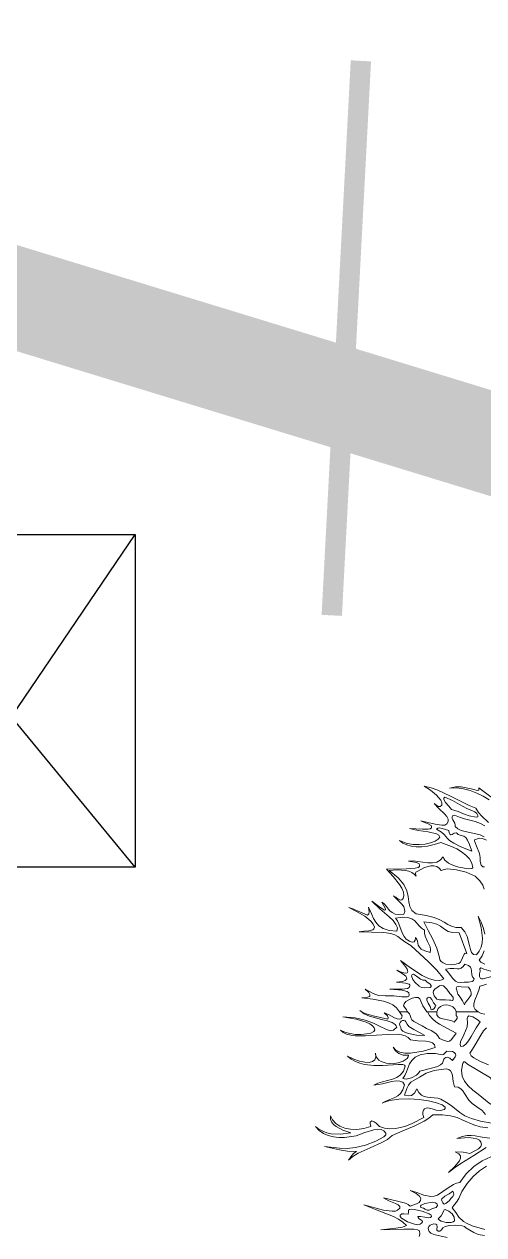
# Model space of a CAD drawing. Header units: inches. Extents: x -340059099 to 1458168, y 1119167 to 1294232938.
# Drawn here: x 470881 to 471108, y 2616710 to 2617306 of the extents above; entities that cross this region are included whole.
import ezdxf

# ---------------------------------------------------------------- set-up
doc = ezdxf.new("R2010")
doc.units = ezdxf.units.IN
doc.header["$MEASUREMENT"] = 0
doc.layers.add('Text', color=7, linetype='Continuous')
doc.layers.add('TREE', color=3, linetype='Continuous', lineweight=15)

# ---------------------------------------------------------------- blocks, each defined once
blk = doc.blocks.new('tree2')
at = {"layer": 'TREE'}
for points in [[(5206.823, 5948.3268), (5206.7525, 5948.3797), (5206.7525, 5948.3736), (5206.7482, 5948.372), (5206.7291, 5948.3767), (5206.6998, 5948.3828), (5206.6826, 5948.3828), (5206.665, 5948.3788), (5206.6857, 5948.3801), (5206.7063, 5948.3776), (5206.7269, 5948.372), (5206.7466, 5948.3643), (5206.7657, 5948.3548), (5206.7836, 5948.3437)], [(5206.7814, 5948.2763), (5206.7605, 5948.2957), (5206.7516, 5948.3065), (5206.7439, 5948.3194), (5206.7238, 5948.3268), (5206.7051, 5948.3357), (5206.6678, 5948.3551), (5206.6299, 5948.373), (5206.6096, 5948.3797), (5206.5883, 5948.3847), (5206.6074, 5948.3727), (5206.6256, 5948.3582), (5206.6385, 5948.3428), (5206.6416, 5948.3354), (5206.6416, 5948.3286), (5206.6367, 5948.3237), (5206.6308, 5948.3246), (5206.6185, 5948.3336), (5206.6327, 5948.3178), (5206.6496, 5948.3018), (5206.6564, 5948.2941), (5206.6607, 5948.2864), (5206.661, 5948.279), (5206.6567, 5948.272), (5206.6502, 5948.2686), (5206.6419, 5948.2677), (5206.6219, 5948.2707), (5206.6, 5948.2766), (5206.5791, 5948.2812), (5206.5893, 5948.2763), (5206.6007, 5948.2717), (5206.6093, 5948.2667), (5206.6108, 5948.2637), (5206.6102, 5948.2603), (5206.6068, 5948.2575), (5206.601, 5948.2559), (5206.5837, 5948.2559), (5206.5443, 5948.2578), (5206.5711, 5948.2526), (5206.601, 5948.2479), (5206.6253, 5948.2421), (5206.6327, 5948.2378), (5206.6358, 5948.2322), (5206.6308, 5948.2264), (5206.6213, 5948.2205), (5206.6081, 5948.2153), (5206.592, 5948.2116), (5206.5739, 5948.2098), (5206.5545, 5948.2104), (5206.5345, 5948.2141), (5206.5151, 5948.2218), (5206.5246, 5948.2144), (5206.5363, 5948.2088), (5206.5496, 5948.2051), (5206.5646, 5948.2033), (5206.5813, 5948.2033), (5206.5991, 5948.2054), (5206.6182, 5948.2098), (5206.6382, 5948.2162), (5206.6703, 5948.2042), (5206.6863, 5948.1968), (5206.701, 5948.1882), (5206.714, 5948.1783), (5206.7245, 5948.1673), (5206.7315, 5948.1546), (5206.7346, 5948.1405), (5206.7312, 5948.138), (5206.7217, 5948.1374), (5206.6924, 5948.1423), (5206.6761, 5948.1476), (5206.6616, 5948.1546), (5206.6505, 5948.1633), (5206.6472, 5948.1679), (5206.6453, 5948.1731), (5206.637, 5948.1629), (5206.6265, 5948.1574), (5206.6139, 5948.1552), (5206.5997, 5948.1556), (5206.5699, 5948.1596), (5206.5554, 5948.1608), (5206.5418, 5948.1605), (5206.5653, 5948.1559), (5206.5736, 5948.1519), (5206.5751, 5948.1485), (5206.5745, 5948.1442), (5206.5702, 5948.1414), (5206.5619, 5948.1395), (5206.5357, 5948.1377), (5206.4756, 5948.1358), (5206.4953, 5948.114), (5206.5144, 5948.0906), (5206.5215, 5948.0789), (5206.5265, 5948.0675), (5206.528, 5948.0576), (5206.5255, 5948.0481), (5206.5218, 5948.0447), (5206.5184, 5948.0438), (5206.5111, 5948.0466), (5206.504, 5948.0521), (5206.4966, 5948.0561), (5206.5101, 5948.0432), (5206.5228, 5948.0302), (5206.5274, 5948.0235), (5206.5301, 5948.0164), (5206.5305, 5948.0093), (5206.528, 5948.0016), (5206.5129, 5948.0001), (5206.5018, 5948.0016), (5206.4929, 5948.0059), (5206.4861, 5948.0118), (5206.475, 5948.0256), (5206.4692, 5948.0324), (5206.4618, 5948.0376), (5206.4726, 5948.0176), (5206.4729, 5948.0139), (5206.4698, 5948.0136), (5206.4556, 5948.0225), (5206.4322, 5948.0407), (5206.4562, 5948.0173), (5206.4836, 5947.9933), (5206.4953, 5947.9819), (5206.504, 5947.9705), (5206.5083, 5947.96), (5206.5071, 5947.9505), (5206.4836, 5947.9526), (5206.4661, 5947.9582), (5206.4532, 5947.9665), (5206.4436, 5947.977), (5206.4368, 5947.9887), (5206.4316, 5948.0004), (5206.4221, 5948.0222), (5206.4242, 5948.0084), (5206.423, 5948.0025), (5206.419, 5947.9985), (5206.3913, 5948.0108), (5206.3774, 5948.0167), (5206.3626, 5948.0213), (5206.3882, 5948.0087), (5206.4113, 5947.9954), (5206.4291, 5947.98), (5206.4353, 5947.9714), (5206.4393, 5947.9619), (5206.4378, 5947.9573), (5206.4344, 5947.9542), (5206.4224, 5947.9514), (5206.4076, 5947.9502), (5206.3943, 5947.9483), (5206.4682, 5947.9459), (5206.4883, 5947.9434), (5206.5012, 5947.9394), (5206.5101, 5947.9345), (5206.5191, 5947.9274), (5206.5308, 5947.9185), (5206.5489, 5947.9074), (5206.6019, 5947.8581), (5206.6271, 5947.8335), (5206.6475, 5947.8079), (5206.6413, 5947.8042), (5206.6342, 5947.8024), (5206.6185, 5947.803), (5206.6013, 5947.8082), (5206.5831, 5947.8175), (5206.5474, 5947.8409), (5206.5181, 5947.8624), (5206.5329, 5947.8442), (5206.5375, 5947.8362), (5206.5397, 5947.8298), (5206.5381, 5947.8258), (5206.5326, 5947.8245), (5206.5225, 5947.8267), (5206.5071, 5947.8335), (5206.5255, 5947.8215), (5206.5335, 5947.8153), (5206.5357, 5947.8119), (5206.5366, 5947.8079), (5206.532, 5947.8021), (5206.524, 5947.799), (5206.5058, 5947.7977), (5206.5326, 5947.7941), (5206.5434, 5947.7916), (5206.5459, 5947.7894), (5206.5459, 5947.7864), (5206.5437, 5947.782), (5206.5388, 5947.779), (5206.5228, 5947.7765), (5206.4855, 5947.7762), (5206.5225, 5947.7734), (5206.5378, 5947.7691), (5206.5425, 5947.7651), (5206.5437, 5947.7596), (5206.5428, 5947.7553), (5206.5385, 5947.7531), (5206.5218, 5947.7537), (5206.4981, 5947.7565), (5206.4713, 5947.7568), (5206.4513, 5947.7577), (5206.4353, 5947.7633), (5206.4119, 5947.7768), (5206.4227, 5947.7667), (5206.4258, 5947.7608), (5206.4261, 5947.7543), (5206.4144, 5947.7516), (5206.4014, 5947.7509), (5206.4344, 5947.7466), (5206.467, 5947.7405), (5206.4818, 5947.7355), (5206.495, 5947.7291), (5206.5061, 5947.7202), (5206.5144, 5947.7088), (5206.5391, 5947.7088), (5206.5357, 5947.7149), (5206.5311, 5947.7211), (5206.5268, 5947.7266), (5206.5283, 5947.7328), (5206.5341, 5947.7392), (5206.5428, 5947.7448), (5206.5529, 5947.7494), (5206.5628, 5947.7516), (5206.5708, 5947.7512), (5206.576, 5947.7472), (5206.5843, 5947.7269), (5206.597, 5947.7088), (5206.6265, 5947.7088), (5206.6308, 5947.7183), (5206.6379, 5947.7248), (5206.6469, 5947.7282), (5206.6564, 5947.7291), (5206.6656, 5947.7275), (5206.6743, 5947.7232), (5206.681, 5947.7171), (5206.6853, 5947.7088), (5206.7503, 5947.7088), (5206.7417, 5947.7152), (5206.738, 5947.7232), (5206.738, 5947.7328), (5206.7408, 5947.7436), (5206.7494, 5947.7654), (5206.7534, 5947.7762), (5206.7556, 5947.7857), (5206.7666, 5947.7885), (5206.775, 5947.7916)], [(5206.7445, 5948.2917), (5206.7235, 5948.2957), (5206.7069, 5948.3018), (5206.6906, 5948.3089), (5206.6703, 5948.3148), (5206.6626, 5948.3249), (5206.653, 5948.3357), (5206.6472, 5948.3452), (5206.6472, 5948.3493), (5206.6502, 5948.3526), (5206.6736, 5948.3425), (5206.6949, 5948.3299), (5206.7165, 5948.3178), (5206.7405, 5948.3083), (5206.7469, 5948.3028), (5206.7497, 5948.2972), (5206.7491, 5948.2929), (5206.7445, 5948.2917)], [(5206.7685, 5948.2335), (5206.7562, 5948.239), (5206.7439, 5948.2424), (5206.7204, 5948.2467), (5206.6992, 5948.2522), (5206.69, 5948.2572), (5206.6817, 5948.2643), (5206.6817, 5948.2692), (5206.6801, 5948.2741), (5206.6746, 5948.284), (5206.6724, 5948.2886), (5206.6721, 5948.2923), (5206.6739, 5948.2957), (5206.6795, 5948.2978), (5206.6943, 5948.292), (5206.71, 5948.2874), (5206.742, 5948.2787), (5206.7571, 5948.2735), (5206.7709, 5948.2661)], [(5206.7312, 5948.1901), (5206.6986, 5948.2036), (5206.6773, 5948.2138), (5206.665, 5948.2218), (5206.6582, 5948.2282), (5206.649, 5948.2399), (5206.6407, 5948.247), (5206.6259, 5948.2563), (5206.6293, 5948.259), (5206.6333, 5948.26), (5206.6425, 5948.2584), (5206.6527, 5948.2547), (5206.6623, 5948.2522), (5206.6638, 5948.2449), (5206.666, 5948.2409), (5206.6687, 5948.2396), (5206.6721, 5948.2402), (5206.6789, 5948.2439), (5206.6853, 5948.2455), (5206.6909, 5948.2406), (5206.6964, 5948.2381), (5206.7075, 5948.235), (5206.7131, 5948.231), (5206.7189, 5948.2233), (5206.7248, 5948.2101), (5206.7312, 5948.1901)], [(5206.7697, 5948.1436), (5206.7642, 5948.1436), (5206.7596, 5948.1479), (5206.7568, 5948.1589), (5206.7565, 5948.1713), (5206.754, 5948.1833), (5206.7457, 5948.2051), (5206.7399, 5948.2208), (5206.7405, 5948.2248), (5206.7451, 5948.2261), (5206.7534, 5948.2292), (5206.7639, 5948.2282), (5206.7756, 5948.2233)], [(5206.7451, 5947.8797), (5206.7365, 5947.8806), (5206.7309, 5947.8861), (5206.7272, 5947.8954), (5206.7245, 5947.9071), (5206.7171, 5947.9345), (5206.7103, 5947.9486), (5206.6998, 5947.9613), (5206.6835, 5947.9616), (5206.6706, 5947.965), (5206.6598, 5947.9702), (5206.6487, 5947.977), (5206.6355, 5947.9844), (5206.6182, 5947.9914), (5206.5951, 5947.9976), (5206.5643, 5948.0019), (5206.5517, 5948.0124), (5206.5452, 5948.0244), (5206.5428, 5948.0382), (5206.5406, 5948.0539), (5206.5366, 5948.0709), (5206.5277, 5948.09), (5206.5107, 5948.1103), (5206.4833, 5948.1322), (5206.5089, 5948.134), (5206.5323, 5948.1325), (5206.5425, 5948.1303), (5206.5514, 5948.1266), (5206.5588, 5948.1217), (5206.5643, 5948.1155), (5206.564, 5948.1195), (5206.5631, 5948.1232), (5206.5637, 5948.1272), (5206.5693, 5948.1306), (5206.5893, 5948.1414), (5206.609, 5948.1466), (5206.6179, 5948.1466), (5206.6262, 5948.1442), (5206.6336, 5948.1395), (5206.6398, 5948.1322), (5206.6481, 5948.1355), (5206.6589, 5948.1368), (5206.6857, 5948.1346), (5206.7149, 5948.1272), (5206.7417, 5948.1155), (5206.7559, 5948.1011), (5206.7645, 5948.0881), (5206.7688, 5948.0761)], [(5206.77, 5947.8516), (5206.7583, 5947.8575), (5206.7534, 5947.8633), (5206.7623, 5947.8769), (5206.7685, 5947.8917)], [(5206.7709, 5947.9412), (5206.7663, 5947.9588), (5206.7596, 5947.977), (5206.75, 5947.9951), (5206.7599, 5947.9616), (5206.7636, 5947.9299), (5206.7626, 5947.9154), (5206.7593, 5947.9021), (5206.7534, 5947.8901), (5206.7451, 5947.8797)], [(5206.6062, 5947.8864), (5206.5905, 5947.8917), (5206.58, 5947.8969), (5206.5742, 5947.9028), (5206.5711, 5947.9083), (5206.5686, 5947.9203), (5206.5668, 5947.9259), (5206.5628, 5947.9317), (5206.5616, 5947.9231), (5206.5582, 5947.9185), (5206.5526, 5947.9178), (5206.5443, 5947.92), (5206.5348, 5947.9268), (5206.5283, 5947.9348), (5206.5234, 5947.9434), (5206.5197, 5947.953), (5206.5132, 5947.972), (5206.5089, 5947.9813), (5206.5031, 5947.9896), (5206.524, 5947.9927), (5206.5397, 5947.9914), (5206.5517, 5947.9874), (5206.5603, 5947.9813), (5206.5739, 5947.9662), (5206.581, 5947.9591), (5206.5896, 5947.9533), (5206.5893, 5947.944), (5206.5914, 5947.9354), (5206.5991, 5947.9191), (5206.6062, 5947.9034), (5206.6074, 5947.8951), (5206.6062, 5947.8864)], [(5206.5877, 5947.9785), (5206.6114, 5947.9757), (5206.6271, 5947.9711), (5206.6379, 5947.9656), (5206.6453, 5947.9597), (5206.6521, 5947.9542), (5206.661, 5947.9493), (5206.6736, 5947.9462), (5206.6934, 5947.9449), (5206.7168, 5947.8831), (5206.7115, 5947.8843), (5206.7081, 5947.8818), (5206.7035, 5947.8704), (5206.6977, 5947.8575), (5206.693, 5947.8535), (5206.6866, 5947.8529), (5206.6792, 5947.8501), (5206.6709, 5947.8492), (5206.6533, 5947.8516), (5206.6456, 5947.855), (5206.6395, 5947.8593), (5206.6355, 5947.8649), (5206.6345, 5947.8713), (5206.6268, 5947.8994), (5206.6148, 5947.9262), (5206.6007, 5947.9523), (5206.5877, 5947.9785)], [(5206.6666, 5947.8381), (5206.6776, 5947.8387), (5206.6884, 5947.8372), (5206.694, 5947.8375), (5206.6995, 5947.8396), (5206.7051, 5947.8442), (5206.7109, 5947.8519), (5206.7214, 5947.8476), (5206.7272, 5947.8427), (5206.73, 5947.8375), (5206.7309, 5947.8316), (5206.7315, 5947.8199), (5206.7334, 5947.8138), (5206.7383, 5947.8076), (5206.7362, 5947.8027), (5206.7325, 5947.7996), (5206.7214, 5947.7974), (5206.7088, 5947.7977), (5206.697, 5947.7968), (5206.689, 5947.7977), (5206.6829, 5947.8002), (5206.6733, 5947.8091), (5206.6656, 5947.8202), (5206.6573, 5947.8304), (5206.6533, 5947.8341), (5206.6539, 5947.8369), (5206.6666, 5947.8381)], [(5206.6068, 5947.7814), (5206.5887, 5947.7805), (5206.5806, 5947.782), (5206.5733, 5947.7854), (5206.5603, 5947.7971), (5206.5551, 5947.8058), (5206.5505, 5947.8165), (5206.5529, 5947.8205), (5206.5563, 5947.8211), (5206.5656, 5947.815), (5206.5776, 5947.8064), (5206.5843, 5947.8036), (5206.5917, 5947.803), (5206.5976, 5947.7977), (5206.6053, 5947.7925), (5206.6099, 5947.7873), (5206.6096, 5947.7845), (5206.6068, 5947.7814)], [(5206.7673, 5947.8366), (5206.7888, 5947.8301), (5206.7977, 5947.8264), (5206.7996, 5947.8242), (5206.7996, 5947.8211), (5206.799, 5947.8187), (5206.7965, 5947.8165), (5206.7873, 5947.8132), (5206.7657, 5947.8076), (5206.7608, 5947.807), (5206.7574, 5947.8082), (5206.754, 5947.8141), (5206.7543, 5947.8224), (5206.7568, 5947.8304), (5206.7559, 5947.8375), (5206.758, 5947.8402), (5206.7617, 5947.8396), (5206.7673, 5947.8366)], [(5206.665, 5947.7433), (5206.653, 5947.7448), (5206.6432, 5947.7442), (5206.6348, 5947.7442), (5206.6268, 5947.7463), (5206.6182, 5947.7568), (5206.6154, 5947.767), (5206.617, 5947.7719), (5206.6207, 5947.7768), (5206.6345, 5947.7861), (5206.641, 5947.7876), (5206.6469, 5947.7861), (5206.657, 5947.7765), (5206.666, 5947.7636), (5206.6758, 5947.7525), (5206.6758, 5947.7448), (5206.6727, 5947.7429), (5206.6684, 5947.7439), (5206.665, 5947.7433)], [(5206.6863, 5947.7737), (5206.6841, 5947.7799), (5206.6866, 5947.7836), (5206.6921, 5947.7848), (5206.6998, 5947.7836), (5206.7214, 5947.783), (5206.7278, 5947.774), (5206.73, 5947.766), (5206.7291, 5947.7593), (5206.7257, 5947.7531), (5206.7161, 5947.7417), (5206.7118, 5947.7359), (5206.7094, 5947.7294), (5206.7035, 5947.742), (5206.6964, 5947.7522), (5206.6897, 5947.762), (5206.6863, 5947.7737)], [(5206.5991, 5947.7509), (5206.6031, 5947.7525), (5206.6062, 5947.7516), (5206.6114, 5947.7451), (5206.6164, 5947.7355), (5206.6238, 5947.7278), (5206.6219, 5947.7232), (5206.6188, 5947.7189), (5206.6145, 5947.7158), (5206.6099, 5947.7143), (5206.6065, 5947.7245), (5206.601, 5947.7346), (5206.597, 5947.7436), (5206.597, 5947.7476), (5206.5991, 5947.7509)], [(5206.5736, 5947.0347), (5206.576, 5947.0418), (5206.5748, 5947.0519), (5206.5686, 5947.055), (5206.5579, 5947.0569), (5206.5274, 5947.0572), (5206.4584, 5947.0547), (5206.5034, 5947.0602), (5206.5234, 5947.0633), (5206.5357, 5947.0676), (5206.5252, 5947.0781), (5206.5117, 5947.0873), (5206.4963, 5947.095), (5206.479, 5947.1024), (5206.4427, 5947.1157), (5206.4082, 5947.1301), (5206.467, 5947.1141), (5206.4929, 5947.1108), (5206.5027, 5947.1114), (5206.5092, 5947.1144), (5206.5154, 5947.12), (5206.5154, 5947.1249), (5206.5107, 5947.1295), (5206.5031, 5947.1338), (5206.483, 5947.1421), (5206.467, 5947.1508), (5206.5123, 5947.1403), (5206.5326, 5947.1345), (5206.5406, 5947.1308), (5206.5465, 5947.1264), (5206.5656, 5947.1326), (5206.5733, 5947.1372), (5206.5779, 5947.1425), (5206.5791, 5947.1489), (5206.5748, 5947.156), (5206.5643, 5947.1643), (5206.5465, 5947.1733), (5206.5671, 5947.1671), (5206.5877, 5947.1594), (5206.6084, 5947.1551), (5206.6188, 5947.1557), (5206.629, 5947.1588), (5206.6447, 5947.1696), (5206.6604, 5947.1813), (5206.6767, 5947.1911), (5206.6857, 5947.1948), (5206.6955, 5947.1973), (5206.7143, 5947.2231), (5206.7374, 5947.2447), (5206.7626, 5947.2619), (5206.7882, 5947.2743)], [(5206.7743, 5947.302), (5206.7371, 5947.278), (5206.6986, 5947.2542), (5206.6795, 5947.2413), (5206.6613, 5947.2265), (5206.6804, 5947.2453), (5206.6949, 5947.2619), (5206.698, 5947.2696), (5206.6977, 5947.2767), (5206.6924, 5947.2829), (5206.682, 5947.2887), (5206.7054, 5947.2875), (5206.7165, 5947.2863), (5206.7257, 5947.2835), (5206.7429, 5947.2927), (5206.7512, 5947.2977), (5206.758, 5947.3044), (5206.7602, 5947.3118), (5206.7586, 5947.3183), (5206.754, 5947.3235), (5206.7463, 5947.3275), (5206.7352, 5947.3303), (5206.7217, 5947.3315), (5206.6863, 5947.3285), (5206.7029, 5947.3346), (5206.7171, 5947.3374), (5206.7297, 5947.338), (5206.7411, 5947.3368), (5206.7623, 5947.3328), (5206.7851, 5947.3303)], [(5206.7799, 5947.3605), (5206.7568, 5947.3642), (5206.7377, 5947.37), (5206.7044, 5947.3842), (5206.6872, 5947.3913), (5206.6675, 5947.3965), (5206.6435, 5947.3999), (5206.6142, 5947.4002), (5206.6025, 5947.39), (5206.589, 5947.3811), (5206.5582, 5947.3657), (5206.5246, 5947.3522), (5206.4926, 5947.3377), (5206.4784, 5947.3263), (5206.4621, 5947.3168), (5206.4267, 5947.3007), (5206.391, 5947.2847), (5206.3749, 5947.2752), (5206.3614, 5947.2638), (5206.3722, 5947.2783), (5206.378, 5947.285), (5206.3854, 5947.29), (5206.3586, 5947.2906), (5206.3349, 5947.2946), (5206.2897, 5947.3044), (5206.3349, 5947.2998), (5206.358, 5947.2989), (5206.3833, 5947.3023), (5206.4125, 5947.3087), (5206.4439, 5947.3205), (5206.4676, 5947.334), (5206.4735, 5947.3402), (5206.4738, 5947.3451), (5206.4676, 5947.3522), (5206.4596, 5947.3555), (5206.4492, 5947.3565), (5206.4375, 5947.3549), (5206.4113, 5947.3469), (5206.3845, 5947.3368), (5206.3494, 5947.3315), (5206.3328, 5947.3315), (5206.3164, 5947.3334), (5206.301, 5947.3374), (5206.2869, 5947.3435), (5206.2739, 5947.3528), (5206.2626, 5947.3648), (5206.2733, 5947.3571), (5206.2847, 5947.3506), (5206.2967, 5947.346), (5206.3097, 5947.3429), (5206.3377, 5947.3414), (5206.3688, 5947.346), (5206.3448, 5947.354), (5206.3244, 5947.3645), (5206.3164, 5947.371), (5206.3106, 5947.3783), (5206.3075, 5947.387), (5206.3075, 5947.3968), (5206.3137, 5947.3845), (5206.3235, 5947.374), (5206.3358, 5947.3657), (5206.3509, 5947.3599), (5206.3682, 5947.3565), (5206.3873, 5947.3562), (5206.4076, 5947.3586), (5206.4291, 5947.3648), (5206.427, 5947.3737), (5206.427, 5947.3777), (5206.4313, 5947.3814), (5206.4387, 5947.3786), (5206.4445, 5947.3743), (5206.455, 5947.3648), (5206.4698, 5947.3602), (5206.4855, 5947.358), (5206.5018, 5947.3586), (5206.5188, 5947.3614), (5206.5357, 5947.3666), (5206.5529, 5947.3734), (5206.5874, 5947.3919), (5206.585, 5947.4011), (5206.585, 5947.4082), (5206.5865, 5947.4138), (5206.5899, 5947.4178), (5206.5945, 5947.4199), (5206.6, 5947.4205), (5206.6124, 5947.4178), (5206.6244, 5947.4141), (5206.6379, 5947.4131), (5206.6484, 5947.4156), (5206.6512, 5947.4187), (5206.6518, 5947.423), (5206.6429, 5947.4298), (5206.6253, 5947.4359), (5206.6016, 5947.4415), (5206.5733, 5947.4455), (5206.5434, 5947.4473), (5206.5132, 5947.4464), (5206.4855, 5947.4424), (5206.4732, 5947.439), (5206.4624, 5947.4344), (5206.4713, 5947.4402), (5206.4809, 5947.4442), (5206.5003, 5947.4513), (5206.5095, 5947.4563), (5206.5178, 5947.4636), (5206.5246, 5947.4747), (5206.5295, 5947.4898), (5206.5243, 5947.4975), (5206.516, 5947.5009), (5206.5049, 5947.5015), (5206.492, 5947.4997), (5206.4636, 5947.4929), (5206.4375, 5947.4889), (5206.4501, 5947.4947), (5206.4642, 5947.4991), (5206.4935, 5947.5064), (5206.5067, 5947.5117), (5206.5181, 5947.5194), (5206.5268, 5947.5305), (5206.532, 5947.5459), (5206.5295, 5947.5489), (5206.5249, 5947.5505), (5206.5104, 5947.5511), (5206.4652, 5947.5477), (5206.4378, 5947.5474), (5206.4097, 5947.5508), (5206.3962, 5947.5545), (5206.3826, 5947.5597), (5206.3703, 5947.5668), (5206.3586, 5947.576), (5206.3774, 5947.5668), (5206.395, 5947.5606), (5206.4107, 5947.5573), (5206.4239, 5947.5569), (5206.4341, 5947.5594), (5206.4408, 5947.5649), (5206.4439, 5947.5733), (5206.4424, 5947.5843), (5206.4439, 5947.576), (5206.4476, 5947.5693), (5206.4529, 5947.5637), (5206.4593, 5947.5594), (5206.475, 5947.5542), (5206.4929, 5947.5529), (5206.5107, 5947.5554), (5206.5261, 5947.5609), (5206.5372, 5947.569), (5206.5403, 5947.5736), (5206.5418, 5947.5785), (5206.5255, 5947.5788), (5206.5123, 5947.5834), (5206.5024, 5947.5917), (5206.4953, 5947.6022), (5206.5034, 5947.5933), (5206.5154, 5947.5877), (5206.5305, 5947.585), (5206.5477, 5947.585), (5206.5853, 5947.5905), (5206.6216, 5947.6013), (5206.6195, 5947.6099), (5206.6133, 5947.6154), (5206.6047, 5947.6188), (5206.5939, 5947.6207), (5206.5696, 5947.6219), (5206.5474, 5947.625), (5206.5409, 5947.6318), (5206.532, 5947.6367), (5206.5209, 5947.6398), (5206.5083, 5947.6413), (5206.4787, 5947.641), (5206.4461, 5947.6389), (5206.4131, 5947.6364), (5206.3823, 5947.6367), (5206.3685, 5947.6382), (5206.3562, 5947.6416), (5206.346, 5947.6466), (5206.338, 5947.6536), (5206.3506, 5947.6472), (5206.366, 5947.6432), (5206.383, 5947.641), (5206.4002, 5947.6407), (5206.4159, 5947.6422), (5206.4288, 5947.645), (5206.4375, 5947.6493), (5206.4408, 5947.6546), (5206.4387, 5947.6607), (5206.4338, 5947.6666), (5206.4258, 5947.6721), (5206.415, 5947.6773), (5206.3851, 5947.6866), (5206.3445, 5947.6934), (5206.3814, 5947.6909), (5206.4119, 5947.6838), (5206.4368, 5947.6743), (5206.4572, 5947.6644), (5206.4735, 5947.6564), (5206.4864, 5947.6518), (5206.4972, 5947.6533), (5206.5064, 5947.6623), (5206.5052, 5947.6669), (5206.5021, 5947.6706), (5206.4923, 5947.6767), (5206.4781, 5947.6813), (5206.4612, 5947.6857), (5206.4251, 5947.6952), (5206.4088, 5947.7026), (5206.3959, 5947.7125), (5206.4048, 5947.7066), (5206.4147, 5947.7023), (5206.4359, 5947.6961), (5206.4797, 5947.6869), (5206.4806, 5947.6912), (5206.4784, 5947.6964), (5206.4689, 5947.706), (5206.4815, 5947.7001), (5206.4994, 5947.6906), (5206.5077, 5947.6875), (5206.5151, 5947.6866), (5206.5203, 5947.689), (5206.5225, 5947.6964), (5206.5188, 5947.7029), (5206.5144, 5947.7088), (5206.5391, 5947.7088), (5206.5443, 5947.7026), (5206.5468, 5947.6977), (5206.5492, 5947.689), (5206.5517, 5947.6847), (5206.5572, 5947.6798), (5206.5828, 5947.6663), (5206.5957, 5947.6586), (5206.6099, 5947.6524), (5206.6235, 5947.6435), (5206.6293, 5947.637), (5206.6342, 5947.6284), (5206.6481, 5947.6228), (5206.6592, 5947.6198), (5206.6647, 5947.621), (5206.6706, 5947.6253), (5206.6844, 5947.6444), (5206.6345, 5947.6712), (5206.6235, 5947.6786), (5206.6133, 5947.6872), (5206.6047, 5947.6971), (5206.5985, 5947.7088), (5206.6268, 5947.7088), (5206.6271, 5947.6998), (5206.6305, 5947.6937), (5206.637, 5947.6897), (5206.645, 5947.6872), (5206.6632, 5947.6838), (5206.6715, 5947.6813), (5206.6786, 5947.6773), (5206.6875, 5947.6887), (5206.6875, 5947.6934), (5206.6847, 5947.6977), (5206.6847, 5947.7088), (5206.7503, 5947.7088), (5206.7596, 5947.7035), (5206.77, 5947.7011)], [(5206.6983, 5947.605), (5206.706, 5947.6059), (5206.714, 5947.6121), (5206.722, 5947.6219), (5206.7297, 5947.6342), (5206.7445, 5947.6601), (5206.7568, 5947.6786), (5206.7472, 5947.686), (5206.7343, 5947.6934), (5206.7229, 5947.6961), (5206.7192, 5947.694), (5206.7177, 5947.6887), (5206.7189, 5947.6761), (5206.7171, 5947.6635), (5206.7128, 5947.6512), (5206.7072, 5947.6395), (5206.6977, 5947.6191), (5206.6961, 5947.6111), (5206.6983, 5947.605)], [(5206.5905, 5947.6376), (5206.5745, 5947.6469), (5206.5575, 5947.6552), (5206.5428, 5947.665), (5206.5372, 5947.6712), (5206.5338, 5947.6786), (5206.5314, 5947.6817), (5206.5277, 5947.6829), (5206.5237, 5947.6823), (5206.52, 5947.6804), (5206.5169, 5947.677), (5206.5151, 5947.6724), (5206.5154, 5947.6675), (5206.5184, 5947.6616), (5206.52, 5947.6558), (5206.5246, 5947.6509), (5206.5323, 5947.6466), (5206.5418, 5947.6432), (5206.5653, 5947.6385), (5206.5905, 5947.6376)], [(5206.7756, 5947.6601), (5206.7663, 5947.6512), (5206.758, 5947.6389), (5206.742, 5947.6099), (5206.7337, 5947.5964), (5206.7251, 5947.585), (5206.7297, 5947.577), (5206.7371, 5947.5705), (5206.7577, 5947.56), (5206.7811, 5947.5492)], [(5206.5246, 5947.5083), (5206.5351, 5947.5071), (5206.5505, 5947.5108), (5206.5659, 5947.5188), (5206.5717, 5947.5243), (5206.576, 5947.5305), (5206.6191, 5947.5412), (5206.629, 5947.5449), (5206.6373, 5947.5492), (5206.6432, 5947.5545), (5206.6459, 5947.5609), (5206.6475, 5947.5662), (5206.6502, 5947.5696), (5206.6536, 5947.5717), (5206.6576, 5947.5723), (5206.666, 5947.5696), (5206.6736, 5947.5622), (5206.682, 5947.5733), (5206.6832, 5947.5785), (5206.6823, 5947.5828), (5206.6789, 5947.5865), (5206.6736, 5947.5893), (5206.6561, 5947.5911), (5206.6462, 5947.581), (5206.6422, 5947.5797), (5206.6373, 5947.5804), (5206.6228, 5947.5834), (5206.5973, 5947.5834), (5206.5766, 5947.5794), (5206.5619, 5947.5723), (5206.5517, 5947.5631), (5206.5449, 5947.5523), (5206.536, 5947.5289), (5206.5311, 5947.5178), (5206.5246, 5947.5083)], [(5206.7937, 5947.4356), (5206.7934, 5947.455), (5206.7944, 5947.4747), (5206.7931, 5947.4941), (5206.7907, 5947.5027), (5206.787, 5947.5111), (5206.7186, 5947.5517), (5206.7106, 5947.5588), (5206.7078, 5947.5591), (5206.7044, 5947.5548), (5206.7004, 5947.5335), (5206.7026, 5947.5157), (5206.7097, 5947.5003), (5206.7208, 5947.4864), (5206.7346, 5947.4738), (5206.7503, 5947.4615), (5206.7839, 5947.4347), (5206.7931, 5947.4288), (5206.7944, 5947.4304), (5206.7937, 5947.4356)], [(5206.7728, 5947.4008), (5206.762, 5947.4131), (5206.7463, 5947.4242), (5206.7325, 5947.4341), (5206.7229, 5947.4442), (5206.71, 5947.4636), (5206.7047, 5947.4716), (5206.6989, 5947.4781), (5206.6909, 5947.4824), (5206.6798, 5947.484), (5206.6758, 5947.4997), (5206.6733, 5947.5172), (5206.6715, 5947.5249), (5206.6678, 5947.5314), (5206.6626, 5947.5357), (5206.6545, 5947.5372), (5206.6185, 5947.5323), (5206.5948, 5947.5243), (5206.5745, 5947.5129), (5206.5483, 5947.4975), (5206.5412, 5947.4889), (5206.5366, 5947.479), (5206.5295, 5947.4587), (5206.5403, 5947.4563), (5206.5505, 5947.4575), (5206.5597, 5947.4643), (5206.5668, 5947.4775), (5206.5726, 5947.4664), (5206.5803, 5947.459), (5206.589, 5947.4547), (5206.5988, 5947.4526), (5206.6191, 5947.4507), (5206.6293, 5947.4495), (5206.6389, 5947.4467), (5206.6558, 5947.4372), (5206.6696, 5947.4273), (5206.6955, 5947.4067), (5206.7109, 5947.3971), (5206.7309, 5947.3885), (5206.7571, 5947.3808), (5206.7916, 5947.375)], [(5206.775, 5947.2456), (5206.7549, 5947.2321), (5206.7359, 5947.2148), (5206.718, 5947.1942), (5206.7017, 5947.1702), (5206.6924, 5947.1489), (5206.6857, 5947.1378), (5206.6795, 5947.1308), (5206.673, 5947.1209), (5206.6838, 5947.1074), (5206.6927, 5947.0932), (5206.7066, 5947.0796), (5206.7177, 5947.0735), (5206.7322, 5947.0673), (5206.77, 5947.0559)], [(5206.6422, 5947.1403), (5206.6447, 5947.136), (5206.6481, 5947.1323), (5206.6539, 5947.1335), (5206.6647, 5947.1431), (5206.6687, 5947.1492), (5206.6743, 5947.1548), (5206.6773, 5947.1616), (5206.6767, 5947.1656), (5206.6746, 5947.1705), (5206.6635, 5947.1631), (5206.6509, 5947.156), (5206.6419, 5947.1483), (5206.6404, 5947.1446), (5206.6422, 5947.1403)], [(5206.5696, 5947.095), (5206.5776, 5947.0953), (5206.5902, 5947.0929), (5206.6028, 5947.0913), (5206.6074, 5947.0923), (5206.6108, 5947.095), (5206.6096, 5947.099), (5206.6034, 5947.1034), (5206.5822, 5947.1114), (5206.5588, 5947.1163), (5206.5499, 5947.1169), (5206.5449, 5947.1157), (5206.5415, 5947.1141), (5206.5412, 5947.1108), (5206.5418, 5947.1067), (5206.5403, 5947.1021), (5206.5277, 5947.103), (5206.5215, 5947.1027), (5206.5166, 5947.099), (5206.5166, 5947.0953), (5206.5209, 5947.0901), (5206.5385, 5947.0793), (5206.5597, 5947.0716), (5206.5693, 5947.0704), (5206.5763, 5947.0716), (5206.5816, 5947.0759), (5206.5834, 5947.0793), (5206.5828, 5947.0821), (5206.58, 5947.0843), (5206.573, 5947.0889), (5206.5705, 5947.0917), (5206.5696, 5947.095)], [(5206.5785, 5947.1215), (5206.5862, 5947.12), (5206.5917, 5947.1169), (5206.5973, 5947.1144), (5206.6037, 5947.1138), (5206.6133, 5947.1194), (5206.6244, 5947.1215), (5206.6284, 5947.1277), (5206.6275, 5947.1323), (5206.6225, 5947.136), (5206.6136, 5947.1382), (5206.5905, 5947.1342), (5206.5794, 5947.1292), (5206.5773, 5947.1258), (5206.5785, 5947.1215)], [(5206.6302, 5947.0883), (5206.6342, 5947.0843), (5206.6398, 5947.0809), (5206.6545, 5947.0769), (5206.6693, 5947.0772), (5206.6755, 5947.079), (5206.6798, 5947.0821), (5206.6789, 5947.0932), (5206.6724, 5947.103), (5206.6629, 5947.1111), (5206.6518, 5947.1157), (5206.649, 5947.1151), (5206.6472, 5947.1132), (5206.6441, 5947.1058), (5206.6398, 5947.0969), (5206.6302, 5947.0883)], [(5206.6176, 5947.0726), (5206.6117, 5947.0713), (5206.6068, 5947.0686), (5206.6031, 5947.0646), (5206.601, 5947.0599), (5206.6013, 5947.055), (5206.6037, 5947.0501), (5206.609, 5947.0452), (5206.6176, 5947.0412), (5206.6573, 5947.0316)], [(5206.7697, 5947.0384), (5206.7509, 5947.0408), (5206.7374, 5947.047), (5206.726, 5947.0541), (5206.7137, 5947.0609), (5206.7097, 5947.0649), (5206.7026, 5947.0673), (5206.6835, 5947.0689), (5206.6641, 5947.0676), (5206.6518, 5947.0652), (5206.6447, 5947.0606), (5206.6404, 5947.055), (5206.6361, 5947.0513), (5206.6302, 5947.051), (5206.6271, 5947.0535), (5206.6262, 5947.0565), (5206.6275, 5947.0639), (5206.6268, 5947.0701), (5206.6238, 5947.0719), (5206.6176, 5947.0726)]]:
    blk.add_lwpolyline(points, dxfattribs=at)

msp = doc.modelspace()

# ---------------------------------------------------------------- linework, layer by layer
at = {"layer": 'Text', "color": 1, "const_width": 50}
msp.add_lwpolyline([(468504.7, 2617650.43), (468758.29, 2617609.73), (469015.42, 2617608.02), (469266.01, 2617577.63), (469574.91, 2617559.73), (469746.46, 2617532.64), (470013.32, 2617461.49), (470261.64, 2617395.29), (470484.24, 2617291.64), (470711.29, 2617222.14), (471067.43, 2617113.13), (471185.46, 2617077), (471342.54, 2617070.9), (471405.33, 2617051.11), (471578.56, 2616861.23)], dxfattribs=at)
at = {"layer": 'Text', "color": 0, "lineweight": 25, "const_width": 10}
msp.add_lwpolyline([(471032.72, 2617015.03), (471047.05, 2617287.97)], dxfattribs=at)
at = {"layer": 'Text'}
msp.add_lwpolyline([(470653.13, 2617054.91), (470936, 2617054.91), (470936, 2616891), (470653.13, 2616891)], close=True, dxfattribs=at)
msp.add_lwpolyline([(470875.13, 2616965.08), (470936, 2617054.91), (470936, 2616891), (470875.13, 2616965.08), (470708.78, 2616965.08), (470653.13, 2617054.91), (470653.13, 2616891), (470708.78, 2616965.08)], dxfattribs=at)
at = {"layer": 'Text', "color": 1}
msp.add_circle((469844, 2616428.5), 81808.03, dxfattribs=at)

# ---------------------------------------------------------------- block references
at = {"layer": 'TREE', "color": 3, "xscale": 164.188119242317, "yscale": 164.1881192402798, "zscale": 164.1881192413053}
msp.add_blockref('tree2', (-383781.81, 1640276.79), dxfattribs=at)

doc.saveas('drawing.dxf')
